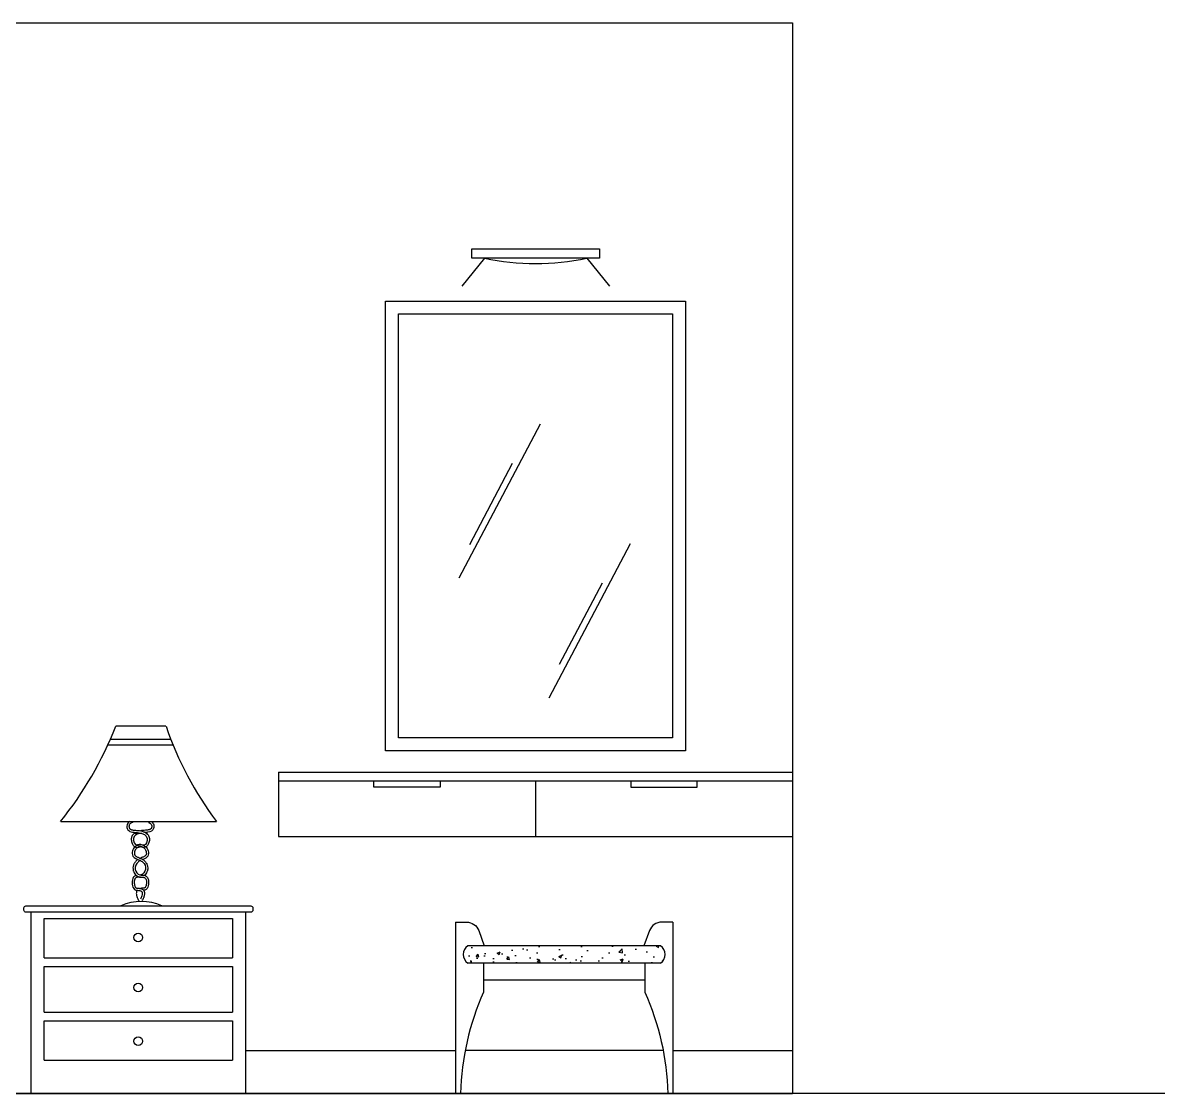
# Model space of a CAD drawing. Header units: inches. Extents: x 8.9 to 51.4, y 11.8 to 36.6.
# Drawn here: x 13.09 to 15.741, y 17.063 to 19.565 of the extents above; entities that cross this region are included whole.
import ezdxf

# ---------------------------------------------------------------- set-up
doc = ezdxf.new("R2010")
doc.units = ezdxf.units.IN
doc.header["$MEASUREMENT"] = 0
for name, color, linetype in [('02', 2, 'Continuous'), ('1', 1, 'Continuous'), ('4', 4, 'Continuous'), ('8', 8, 'Continuous')]:
    doc.layers.add(name, color=color, linetype=linetype)

msp = doc.modelspace()

# ---------------------------------------------------------------- hatches: boundary and pattern name
at = {"layer": '8'}
h = msp.add_hatch(dxfattribs=at)
h.set_pattern_fill('AR-CONC', color=256, scale=0.01, style=0)
h.set_pattern_definition([(50, (33.123745, 39.998417), (0.07172602, -0.00627521), [0.0075, -0.0825]), (355, (33.123745, 39.99842), (-0.01387513, 0.07521921), [0.006, -0.066]), (100.4514, (33.12972, 39.997894), (0.05785094, 0.06894395), [0.00637402, -0.07011421]), (46.1842, (33.123745, 40.01842), (0.1067241, -0.0165519), [0.01125, -0.12375]), (96.6356, (33.13264, 40.01704), (0.09346627, 0.0974118), [0.00956103, -0.1051713]), (351.1842, (33.12374, 40.01842), (0.0934662, 0.09741186), [0.009, -0.099]), (21, (33.133745, 40.013417), (0.0596907, -0.04026189), [0.0075, -0.0825]), (326, (33.133745, 40.01342), (0.02433153, 0.072515), [0.006, -0.066]), (71.4514, (33.13872, 40.01006), (0.08402226, 0.03225305), [0.00637402, -0.07011421]), (37.5, (33.123745, 39.998417), (0.001215986, 0.033289385), [0, -0.0652, 0, -0.067, 0, -0.06625]), (7.5, (33.123745, 39.998417), (0.026306954, 0.03944117), [0, -0.0382, 0, -0.0637, 0, -0.02525]), (327.5, (33.101445, 39.998417), (0.053382244, -0.002255487), [0, -0.025, 0, -0.078, 0, -0.1035]), (317.5, (33.091445, 39.998417), (0.05831862, 0.0100105), [0, -0.0325, 0, -0.0518, 0, -0.0735])])
h.paths.add_polyline_path([(14.5792, 17.3697, 0.548605), (14.5792, 17.4097), (14.1292, 17.4097, 0.530891), (14.1292, 17.3697)])

# ---------------------------------------------------------------- linework, layer by layer
at = {"layer": '02'}
for p, q in [((9.8274, 19.5653), (14.8874, 19.5653)), ((14.8874, 19.5653), (14.8874, 17.0653)), ((14.168, 19.0153), (14.1151, 18.9505)), ((14.4068, 19.0153), (14.4597, 18.9505)), ((14.2985, 18.6282), (14.1085, 18.2682)), ((14.2331, 18.5363), (14.1329, 18.3464)), ((14.5085, 18.3482), (14.3185, 17.9882)), ((14.4431, 18.2563), (14.3429, 18.0664)), ((13.4246, 17.9226), (13.3072, 17.9226)), ((13.4412, 17.8783), (13.2885, 17.8783)), ((13.4358, 17.8919), (13.2946, 17.8919)), ((13.1788, 17.7001), (13.5425, 17.7001)), ((13.3679, 17.6725), (13.3512, 17.6725)), ((13.3811, 17.6725), (13.3792, 17.6725)), ((13.1399, 17.4734), (13.5799, 17.4734)), ((13.1399, 17.3818), (13.1399, 17.4734)), ((13.5799, 17.4734), (13.5799, 17.3818)), ((14.1008, 17.4653), (14.1008, 17.0653)), ((14.6077, 17.4653), (14.6077, 17.0653)), ((14.5792, 17.4097), (14.1292, 17.4097)), ((13.1399, 17.3818), (13.5799, 17.3818)), ((14.5792, 17.3697), (14.1292, 17.3697)), ((13.1399, 17.3618), (13.5799, 17.3618)), ((13.1399, 17.2549), (13.1399, 17.3618)), ((13.5799, 17.3618), (13.5799, 17.2549)), ((14.5427, 17.3297), (14.1658, 17.3297)), ((13.1399, 17.2549), (13.5799, 17.2549)), ((13.1399, 17.2349), (13.5799, 17.2349)), ((13.1399, 17.1432), (13.1399, 17.2349)), ((13.5799, 17.2349), (13.5799, 17.1432)), ((14.5854, 17.1653), (14.1231, 17.1653)), ((13.1399, 17.1432), (13.5799, 17.1432)), ((9.8274, 17.0653), (14.8874, 17.0653))]:
    msp.add_line(p, q, dxfattribs=at)
for points in [[(14.1008, 17.4653), (14.1265, 17.4653, -0.315035), (14.1547, 17.4456), (14.1678, 17.4097)], [(14.6077, 17.4653), (14.5819, 17.4653, 0.315035), (14.5538, 17.4456), (14.5406, 17.4097)], [(14.1658, 17.3697), (14.1658, 17.302, 0.096973), (14.1121, 17.0653)], [(14.5427, 17.3697), (14.5427, 17.302, -0.096973), (14.5964, 17.0653)]]:
    msp.add_lwpolyline(points, format="xyb", dxfattribs=at)
for centre in [(13.3599, 17.4294), (13.3599, 17.3124), (13.3599, 17.187)]:
    msp.add_circle(centre, 0.0101, dxfattribs=at)
for centre, radius, start, end in [((12.5297, 18.2242), 0.8339, 321.0569, 338.7942), ((14.1816, 18.181), 0.7998, 198.8472, 216.9593), ((13.3672, 17.3968), 0.1167, 65.7073, 114.2927), ((14.1428, 17.3897), 0.0241, 124.0732, 235.9268), ((14.5665, 17.3897), 0.0237, 302.5012, 57.4988)]:
    msp.add_arc(centre, radius, start, end, dxfattribs=at)
for points, knots in [([(13.3391, 17.7001), (13.3365, 17.6981), (13.3319, 17.6922), (13.3356, 17.6733), (13.3604, 17.6767), (13.3866, 17.6662), (13.3766, 17.6412), (13.3634, 17.6485), (13.3519, 17.6428), (13.3455, 17.6319), (13.3456, 17.6156), (13.3604, 17.6113), (13.3737, 17.6046), (13.3807, 17.5884), (13.3711, 17.5763), (13.3651, 17.5751), (13.3648, 17.5751)], [114.621033, 114.621033, 114.621033, 114.621033, 124.12004, 135.44211, 162.810921, 185.967208, 203.984139, 211.098678, 225.556746, 236.765717, 249.050556, 267.657282, 275.909022, 294.238731, 311.372704, 312.363402, 312.363402, 312.363402, 312.363402]), ([(13.3481, 17.6986), (13.3481, 17.6986), (13.348, 17.6986), (13.3473, 17.6985), (13.3467, 17.6983), (13.3458, 17.698), (13.3454, 17.6979), (13.3448, 17.6977), (13.3445, 17.6975), (13.3437, 17.6971), (13.3431, 17.6967), (13.3417, 17.6958), (13.341, 17.6951), (13.3397, 17.6937), (13.3392, 17.693), (13.3387, 17.6919), (13.3386, 17.6916), (13.3384, 17.6911), (13.3384, 17.6908), (13.3383, 17.6903), (13.3382, 17.6901), (13.3382, 17.6892), (13.3382, 17.6887), (13.3383, 17.6875), (13.3384, 17.6869), (13.3387, 17.6858), (13.3389, 17.6852), (13.3392, 17.6845), (13.3394, 17.6842), (13.3397, 17.6837), (13.3398, 17.6835), (13.3402, 17.6831), (13.3403, 17.6829), (13.3409, 17.6824), (13.3412, 17.6822), (13.3421, 17.6817), (13.3427, 17.6814), (13.3439, 17.681), (13.3446, 17.6808), (13.3461, 17.6805), (13.347, 17.6803), (13.3494, 17.68), (13.3512, 17.6798), (13.355, 17.6795), (13.357, 17.6794), (13.3602, 17.6791), (13.3613, 17.679), (13.3646, 17.6785), (13.3668, 17.678), (13.3712, 17.6768), (13.3733, 17.676), (13.3768, 17.6743), (13.3781, 17.6734), (13.3806, 17.6714), (13.3818, 17.6703), (13.3836, 17.6679), (13.3843, 17.6667), (13.3852, 17.6644), (13.3855, 17.6633), (13.3858, 17.6616), (13.3859, 17.6609), (13.386, 17.6595), (13.3861, 17.6588), (13.386, 17.6566), (13.3858, 17.655), (13.3851, 17.6519), (13.3847, 17.6504), (13.3835, 17.6478), (13.3829, 17.6466), (13.3816, 17.6446), (13.3809, 17.6437), (13.3794, 17.6423), (13.3787, 17.6417), (13.3771, 17.6407), (13.3762, 17.6403), (13.3747, 17.6399), (13.3742, 17.6398), (13.3735, 17.6397), (13.3732, 17.6396), (13.3727, 17.6396), (13.3724, 17.6396), (13.3716, 17.6396), (13.3711, 17.6397), (13.3698, 17.6399), (13.369, 17.6401), (13.3677, 17.6405), (13.3671, 17.6408), (13.366, 17.6411), (13.3655, 17.6412), (13.3651, 17.6414), (13.365, 17.6414), (13.3647, 17.6414), (13.3645, 17.6415), (13.3641, 17.6415), (13.3639, 17.6415), (13.3633, 17.6415), (13.3629, 17.6415), (13.3617, 17.6413), (13.3609, 17.6411), (13.3594, 17.6404), (13.3586, 17.6399), (13.357, 17.6389), (13.3563, 17.6383), (13.355, 17.637), (13.3544, 17.6363), (13.3531, 17.6345), (13.3524, 17.6333), (13.3517, 17.6314), (13.3515, 17.6307), (13.3511, 17.6292), (13.351, 17.6285), (13.3508, 17.6267), (13.3508, 17.6258), (13.351, 17.624), (13.3512, 17.6232), (13.3515, 17.6224), (13.3516, 17.6221), (13.3518, 17.6218), (13.3519, 17.6217), (13.352, 17.6214), (13.3521, 17.6213), (13.3524, 17.6209), (13.3526, 17.6207), (13.3533, 17.62), (13.3539, 17.6195), (13.3552, 17.6186), (13.356, 17.6182), (13.3577, 17.6174), (13.3586, 17.617), (13.3609, 17.616), (13.3622, 17.6155), (13.3651, 17.6143), (13.3665, 17.6137), (13.3694, 17.6123), (13.3709, 17.6114), (13.3728, 17.61), (13.3733, 17.6096), (13.3743, 17.6087), (13.3748, 17.6083), (13.3762, 17.6068), (13.377, 17.6058), (13.379, 17.6028), (13.3801, 17.6008), (13.3815, 17.5965), (13.382, 17.5942), (13.3821, 17.5907), (13.3821, 17.5895), (13.3818, 17.5876), (13.3817, 17.5869), (13.3814, 17.5855), (13.3812, 17.5849), (13.3805, 17.5829), (13.38, 17.5816), (13.3783, 17.5787), (13.3772, 17.5771), (13.3754, 17.5753), (13.375, 17.5749), (13.3745, 17.5745)], [106.203848, 106.203848, 106.203848, 106.203848, 106.309256, 106.309256, 108.837155, 108.837155, 110.114808, 110.114808, 111.39246, 111.39246, 113.947764, 113.947764, 117.924196, 117.924196, 121.900628, 121.900628, 123.560073, 123.560073, 124.805541, 124.805541, 126.051008, 126.051008, 128.541944, 128.541944, 131.032879, 131.032879, 133.545529, 133.545529, 135.024013, 135.024013, 136.681273, 136.681273, 138.338533, 138.338533, 141.222082, 141.222082, 144.105631, 144.105631, 146.989181, 146.989181, 149.87273, 149.87273, 154.962378, 154.962378, 160.052026, 160.052026, 162.656157, 162.656157, 167.864421, 167.864421, 173.072684, 173.072684, 176.663539, 176.663539, 180.254394, 180.254394, 183.17065, 183.17065, 185.370032, 185.370032, 186.75678, 186.75678, 188.143528, 188.143528, 191.28169, 191.28169, 194.419851, 194.419851, 197.058611, 197.058611, 199.221261, 199.221261, 200.991937, 200.991937, 202.762613, 202.762613, 203.540829, 203.540829, 204.003289, 204.003289, 204.46575, 204.46575, 205.390671, 205.390671, 207.119714, 207.119714, 208.848757, 208.848757, 210.5778, 210.5778, 211.090501, 211.090501, 212.115902, 212.115902, 213.141304, 213.141304, 215.192108, 215.192108, 218.693253, 218.693253, 222.194399, 222.194399, 225.695545, 225.695545, 229.19669, 229.19669, 234.560184, 234.560184, 237.335007, 237.335007, 240.109831, 240.109831, 243.733724, 243.733724, 247.357617, 247.357617, 248.719926, 248.719926, 249.671664, 249.671664, 250.623402, 250.623402, 252.526878, 252.526878, 255.664742, 255.664742, 258.802606, 258.802606, 261.94047, 261.94047, 266.130687, 266.130687, 270.320903, 270.320903, 274.511119, 274.511119, 276.064104, 276.064104, 277.617089, 277.617089, 280.723059, 280.723059, 285.922804, 285.922804, 291.122548, 291.122548, 293.669866, 293.669866, 295.183731, 295.183731, 296.697597, 296.697597, 299.725328, 299.725328, 303.929283, 303.929283, 305.254655, 305.254655, 305.254655, 305.254655]), ([(13.3841, 17.6979), (13.3842, 17.6979), (13.3844, 17.6978), (13.3848, 17.6977), (13.3851, 17.6975), (13.386, 17.6971), (13.3865, 17.6967), (13.3879, 17.6958), (13.3887, 17.6951), (13.3899, 17.6937), (13.3904, 17.693), (13.3909, 17.6919), (13.391, 17.6916), (13.3912, 17.6911), (13.3912, 17.6908), (13.3913, 17.6903), (13.3914, 17.6901), (13.3915, 17.6892), (13.3915, 17.6887), (13.3913, 17.6875), (13.3912, 17.6869), (13.3909, 17.6858), (13.3907, 17.6852), (13.3904, 17.6845), (13.3903, 17.6842), (13.39, 17.6837), (13.3898, 17.6835), (13.3895, 17.6831), (13.3893, 17.6829), (13.3888, 17.6824), (13.3884, 17.6822), (13.3875, 17.6817), (13.387, 17.6814), (13.3857, 17.681), (13.385, 17.6808), (13.3835, 17.6805), (13.3827, 17.6803), (13.3802, 17.68), (13.3784, 17.6798), (13.3746, 17.6795), (13.3726, 17.6794), (13.3694, 17.6791), (13.3684, 17.679), (13.3664, 17.6787), (13.3656, 17.6785), (13.3648, 17.6784)], [109.595734, 109.595734, 109.595734, 109.595734, 110.114808, 110.114808, 111.39246, 111.39246, 113.947765, 113.947765, 117.924196, 117.924196, 121.900628, 121.900628, 123.560075, 123.560075, 124.805542, 124.805542, 126.05101, 126.05101, 128.541946, 128.541946, 131.032881, 131.032881, 133.545527, 133.545527, 135.024012, 135.024012, 136.681272, 136.681272, 138.338532, 138.338532, 141.222081, 141.222081, 144.10563, 144.10563, 146.989179, 146.989179, 149.872728, 149.872728, 154.962376, 154.962376, 160.052023, 160.052023, 162.656156, 162.656156, 164.564552, 164.564552, 164.564552, 164.564552]), ([(13.3905, 17.7001), (13.3932, 17.6981), (13.3977, 17.6922), (13.3946, 17.6761), (13.3838, 17.6752), (13.3761, 17.6746)], [120.742501, 120.742501, 120.742501, 120.742501, 130.241288, 141.563358, 161.821253, 161.821253, 161.821253, 161.821253]), ([(13.3511, 17.6731), (13.3508, 17.6729), (13.3505, 17.6727), (13.349, 17.6714), (13.3478, 17.6703), (13.346, 17.6679), (13.3454, 17.6667), (13.3444, 17.6644), (13.3441, 17.6633), (13.3438, 17.6616), (13.3437, 17.6609), (13.3436, 17.6595), (13.3436, 17.6588), (13.3436, 17.6566), (13.3438, 17.655), (13.3445, 17.6519), (13.345, 17.6504), (13.3461, 17.6478), (13.3467, 17.6466), (13.348, 17.6446), (13.3487, 17.6437), (13.3502, 17.6423), (13.3509, 17.6417), (13.3526, 17.6407), (13.3535, 17.6403), (13.3549, 17.6399), (13.3554, 17.6398), (13.3561, 17.6397), (13.3564, 17.6396), (13.357, 17.6396), (13.3572, 17.6396), (13.358, 17.6396), (13.3585, 17.6397), (13.3599, 17.6399), (13.3606, 17.6401), (13.362, 17.6405), (13.3626, 17.6408), (13.3636, 17.6411), (13.3641, 17.6412), (13.3646, 17.6414), (13.3647, 17.6414), (13.365, 17.6414), (13.3651, 17.6415), (13.3655, 17.6415), (13.3657, 17.6415), (13.3663, 17.6415), (13.3667, 17.6415), (13.3679, 17.6413), (13.3687, 17.6411), (13.3703, 17.6404), (13.3711, 17.6399), (13.3726, 17.6389), (13.3733, 17.6383), (13.3747, 17.637), (13.3753, 17.6363), (13.3766, 17.6345), (13.3772, 17.6333), (13.3779, 17.6314), (13.3781, 17.6307), (13.3785, 17.6292), (13.3786, 17.6285), (13.3788, 17.6267), (13.3788, 17.6258), (13.3786, 17.624), (13.3784, 17.6232), (13.3781, 17.6224), (13.378, 17.6221), (13.3778, 17.6218), (13.3778, 17.6217), (13.3776, 17.6214), (13.3775, 17.6213), (13.3772, 17.6209), (13.377, 17.6207), (13.3763, 17.62), (13.3757, 17.6195), (13.3744, 17.6186), (13.3736, 17.6182), (13.372, 17.6174), (13.371, 17.617), (13.3688, 17.616), (13.3674, 17.6155), (13.3656, 17.6147), (13.3652, 17.6146), (13.3648, 17.6144)], [175.822221, 175.822221, 175.822221, 175.822221, 176.66354, 176.66354, 180.254395, 180.254395, 183.17065, 183.17065, 185.37003, 185.37003, 186.756777, 186.756777, 188.143524, 188.143524, 191.281685, 191.281685, 194.419846, 194.419846, 197.058607, 197.058607, 199.221257, 199.221257, 200.991934, 200.991934, 202.762611, 202.762611, 203.540826, 203.540826, 204.003283, 204.003283, 204.46574, 204.46574, 205.390653, 205.390653, 207.119692, 207.119692, 208.84873, 208.84873, 210.577769, 210.577769, 211.090488, 211.090488, 212.115926, 212.115926, 213.141364, 213.141364, 215.192241, 215.192241, 218.693412, 218.693412, 222.194582, 222.194582, 225.695753, 225.695753, 229.196924, 229.196924, 234.560419, 234.560419, 237.335343, 237.335343, 240.110267, 240.110267, 243.734087, 243.734087, 247.357908, 247.357908, 248.720479, 248.720479, 249.672178, 249.672178, 250.623878, 250.623878, 252.527277, 252.527277, 255.665235, 255.665235, 258.803192, 258.803192, 261.94115, 261.94115, 266.13093, 266.13093, 267.262592, 267.262592, 267.262592, 267.262592]), ([(13.3617, 17.6725), (13.3551, 17.6706), (13.3441, 17.6635), (13.353, 17.6412), (13.3662, 17.6485), (13.3777, 17.6428), (13.3841, 17.6319), (13.384, 17.6173), (13.3754, 17.6133), (13.3707, 17.6114)], [174.175905, 174.175905, 174.175905, 174.175905, 192.088456, 210.105387, 217.219926, 231.677994, 242.886965, 255.171804, 269.338797, 269.338797, 269.338797, 269.338797]), ([(13.3589, 17.6114), (13.3584, 17.6111), (13.3579, 17.6108), (13.3568, 17.61), (13.3563, 17.6096), (13.3553, 17.6087), (13.3548, 17.6083), (13.3535, 17.6068), (13.3526, 17.6058), (13.3506, 17.6028), (13.3496, 17.6008), (13.3481, 17.5965), (13.3476, 17.5942), (13.3475, 17.5907), (13.3476, 17.5895), (13.3478, 17.5876), (13.3479, 17.5869), (13.3482, 17.5855), (13.3484, 17.5849), (13.3491, 17.5829), (13.3497, 17.5816), (13.3513, 17.5787), (13.3524, 17.5771), (13.3551, 17.5743), (13.3566, 17.5731), (13.359, 17.5718), (13.3596, 17.5715), (13.361, 17.5709), (13.3617, 17.5707), (13.3628, 17.5704), (13.3631, 17.5703), (13.3638, 17.5702), (13.3642, 17.5701), (13.3652, 17.57), (13.3658, 17.5699), (13.3675, 17.5698), (13.3685, 17.5698), (13.3703, 17.5698), (13.3711, 17.5698), (13.3725, 17.5698), (13.3731, 17.5697), (13.3737, 17.5695), (13.3739, 17.5695), (13.3741, 17.5694), (13.3742, 17.5693), (13.3744, 17.5692), (13.3745, 17.5692), (13.3749, 17.569), (13.3751, 17.5688), (13.3759, 17.5682), (13.3764, 17.5676), (13.3773, 17.5663), (13.3777, 17.5655), (13.3784, 17.564), (13.3786, 17.5633), (13.379, 17.5617), (13.3791, 17.5609), (13.3792, 17.5591), (13.3792, 17.5582), (13.3791, 17.5566), (13.379, 17.5561), (13.3789, 17.5549), (13.3788, 17.5543), (13.3786, 17.553), (13.3785, 17.5524), (13.3782, 17.5507), (13.3779, 17.5498), (13.3773, 17.5481), (13.377, 17.5474), (13.3764, 17.5465), (13.3762, 17.5462), (13.3759, 17.5458), (13.3757, 17.5457), (13.3756, 17.5456), (13.3755, 17.5455), (13.3754, 17.5454), (13.3753, 17.5454), (13.3749, 17.5452), (13.3746, 17.5451), (13.3738, 17.5449), (13.3734, 17.5448), (13.3723, 17.5446), (13.3716, 17.5445), (13.3703, 17.5444), (13.3695, 17.5443), (13.368, 17.5442), (13.3672, 17.5441), (13.3658, 17.5439), (13.3653, 17.5438), (13.3648, 17.5437)], [273.018356, 273.018356, 273.018356, 273.018356, 274.510489, 274.510489, 276.063181, 276.063181, 277.615873, 277.615873, 280.721257, 280.721257, 285.921053, 285.921053, 291.120849, 291.120849, 293.667498, 293.667498, 295.181592, 295.181592, 296.695687, 296.695687, 299.723875, 299.723875, 303.927971, 303.927971, 308.132068, 308.132068, 309.640977, 309.640977, 311.237915, 311.237915, 311.987526, 311.987526, 312.737138, 312.737138, 314.236361, 314.236361, 316.851827, 316.851827, 319.467293, 319.467293, 322.082759, 322.082759, 323.287723, 323.287723, 324.154038, 324.154038, 325.020352, 325.020352, 326.752981, 326.752981, 330.113971, 330.113971, 333.474961, 333.474961, 336.835951, 336.835951, 340.19694, 340.19694, 343.55793, 343.55793, 345.364232, 345.364232, 347.337463, 347.337463, 349.310694, 349.310694, 352.608363, 352.608363, 355.906032, 355.906032, 358.103707, 358.103707, 359.463684, 359.463684, 360.29394, 360.29394, 361.124196, 361.124196, 363.114013, 363.114013, 365.103831, 365.103831, 367.093648, 367.093648, 369.083465, 369.083465, 371.073282, 371.073282, 372.234378, 372.234378, 372.234378, 372.234378]), ([(13.3648, 17.6089), (13.3628, 17.608), (13.3557, 17.604), (13.3489, 17.5884), (13.3615, 17.5725), (13.376, 17.5765), (13.3843, 17.5661), (13.3845, 17.5541), (13.3811, 17.5412), (13.3744, 17.5398), (13.3722, 17.5396)], [275.432758, 275.432758, 275.432758, 275.432758, 282.03027, 300.359979, 317.493952, 329.894392, 339.235888, 352.440217, 366.330787, 372.56457, 372.56457, 372.56457, 372.56457]), ([(13.3551, 17.5745), (13.3545, 17.5743), (13.3511, 17.5733), (13.3453, 17.5661), (13.3451, 17.5541), (13.3485, 17.541), (13.3589, 17.5391), (13.3704, 17.539), (13.3691, 17.5269), (13.3664, 17.521), (13.3648, 17.5188)], [322.011843, 322.011843, 322.011843, 322.011843, 323.773144, 333.11464, 346.318969, 360.209539, 366.781568, 377.338024, 387.713462, 395.592473, 395.592473, 395.592473, 395.592473]), ([(13.3648, 17.57), (13.3642, 17.57), (13.3637, 17.5699), (13.3621, 17.5698), (13.3611, 17.5698), (13.3593, 17.5698), (13.3585, 17.5698), (13.3571, 17.5698), (13.3566, 17.5697), (13.3559, 17.5695), (13.3557, 17.5695), (13.3555, 17.5694), (13.3554, 17.5693), (13.3552, 17.5693), (13.3551, 17.5692), (13.3548, 17.569), (13.3545, 17.5688), (13.3538, 17.5682), (13.3533, 17.5676), (13.3523, 17.5663), (13.3519, 17.5656), (13.3513, 17.5641), (13.351, 17.5634), (13.3507, 17.5618), (13.3505, 17.561), (13.3504, 17.5592), (13.3504, 17.5583), (13.3505, 17.5568), (13.3506, 17.5562), (13.3507, 17.5549), (13.3508, 17.5543), (13.351, 17.553), (13.3511, 17.5523), (13.3515, 17.5507), (13.3517, 17.5497), (13.3523, 17.5481), (13.3527, 17.5474), (13.3532, 17.5465), (13.3534, 17.5462), (13.3538, 17.5458), (13.3539, 17.5457), (13.3541, 17.5456), (13.3541, 17.5455), (13.3543, 17.5454), (13.3543, 17.5454), (13.3546, 17.5452), (13.3549, 17.5451), (13.3557, 17.5449), (13.3562, 17.5448), (13.3573, 17.5446), (13.3579, 17.5445), (13.3592, 17.5444), (13.3599, 17.5443), (13.3615, 17.5442), (13.3623, 17.5441), (13.3639, 17.5439), (13.3648, 17.5437), (13.3666, 17.5433), (13.3675, 17.543), (13.369, 17.5423), (13.3696, 17.5419), (13.3706, 17.5412), (13.371, 17.5409), (13.3717, 17.5402), (13.372, 17.5398), (13.3725, 17.5391), (13.3728, 17.5387), (13.3734, 17.5376), (13.3736, 17.5368), (13.374, 17.5353), (13.3741, 17.5346), (13.3743, 17.5332), (13.3743, 17.5325), (13.3743, 17.5305), (13.3741, 17.5292), (13.3737, 17.5272), (13.3735, 17.5265), (13.3732, 17.5251), (13.373, 17.5245), (13.3726, 17.5232), (13.3724, 17.5226), (13.3717, 17.5207), (13.3711, 17.5195), (13.3699, 17.5173), (13.3692, 17.5163), (13.3685, 17.5154)], [312.96731, 312.96731, 312.96731, 312.96731, 314.244048, 314.244048, 316.859404, 316.859404, 319.47476, 319.47476, 322.090115, 322.090115, 323.299435, 323.299435, 324.142567, 324.142567, 324.9857, 324.9857, 326.671964, 326.671964, 330.016991, 330.016991, 333.362018, 333.362018, 336.707046, 336.707046, 340.052073, 340.052073, 343.3971, 343.3971, 345.302768, 345.302768, 347.338494, 347.338494, 349.37422, 349.37422, 352.659805, 352.659805, 355.945391, 355.945391, 358.137644, 358.137644, 359.430974, 359.430974, 360.240761, 360.240761, 361.050549, 361.050549, 363.024365, 363.024365, 364.998182, 364.998182, 366.971998, 366.971998, 368.945815, 368.945815, 370.919631, 370.919631, 372.893448, 372.893448, 374.867264, 374.867264, 376.139596, 376.139596, 376.954778, 376.954778, 377.716982, 377.716982, 378.479186, 378.479186, 379.895926, 379.895926, 381.312665, 381.312665, 382.729404, 382.729404, 385.528548, 385.528548, 387.162428, 387.162428, 388.690273, 388.690273, 390.218117, 390.218117, 393.273806, 393.273806, 395.989199, 395.989199, 395.989199, 395.989199]), ([(13.3574, 17.5396), (13.3574, 17.5395), (13.3574, 17.5395), (13.3572, 17.5392), (13.357, 17.5389), (13.3564, 17.5379), (13.3561, 17.5371), (13.3557, 17.5357), (13.3555, 17.535), (13.3554, 17.5336), (13.3553, 17.5329), (13.3553, 17.531), (13.3555, 17.5297), (13.3558, 17.5275), (13.3561, 17.5265), (13.3564, 17.5251), (13.3566, 17.5245), (13.3569, 17.5235), (13.3571, 17.5229), (13.3577, 17.5214), (13.3581, 17.5204), (13.3593, 17.5179), (13.3602, 17.5166), (13.3618, 17.5147), (13.3623, 17.514), (13.3629, 17.5135)], [377.650713, 377.650713, 377.650713, 377.650713, 377.671372, 377.671372, 378.287433, 378.287433, 379.6663, 379.6663, 381.045166, 381.045166, 382.424032, 382.424032, 385.138632, 385.138632, 387.289308, 387.289308, 388.563891, 388.563891, 389.838473, 389.838473, 392.387639, 392.387639, 396.076631, 396.076631, 397.979992, 397.979992, 397.979992, 397.979992])]:
    msp.add_open_spline(points, degree=3, knots=knots, dxfattribs=at)
at = {"layer": '1'}
for p, q in [((13.6874, 17.8153), (14.8874, 17.8153)), ((13.6874, 17.8153), (13.6874, 17.6653)), ((13.6874, 17.7953), (14.8874, 17.7953)), ((14.2874, 17.7953), (14.2874, 17.6653)), ((13.6874, 17.6653), (14.8874, 17.6653)), ((13.1099, 17.0632), (13.1099, 17.4884)), ((13.6099, 17.4884), (13.6099, 17.0632)), ((13.6099, 17.1653), (14.1008, 17.1653)), ((14.6077, 17.1653), (14.8874, 17.1653))]:
    msp.add_line(p, q, dxfattribs=at)
for points in [[(14.1384, 19.0376), (14.4364, 19.0376), (14.4364, 19.0153), (14.1384, 19.0153)], [(13.9374, 18.9153), (14.6374, 18.9153), (14.6374, 17.8653), (13.9374, 17.8653)], [(13.9674, 18.8853), (14.6074, 18.8853), (14.6074, 17.8953), (13.9674, 17.8953)]]:
    msp.add_lwpolyline(points, close=True, dxfattribs=at)
for points in [[(14.0649, 17.7953), (14.0649, 17.7803), (13.9099, 17.7803), (13.9099, 17.7953)], [(14.5099, 17.7953), (14.5099, 17.7803), (14.6649, 17.7803), (14.6649, 17.7953)]]:
    msp.add_lwpolyline(points, dxfattribs=at)
msp.add_lwpolyline([(13.0927, 17.4982, -0.414214), (13.0977, 17.5032), (13.6225, 17.5032, -0.414214), (13.6275, 17.4982), (13.6275, 17.4934, -0.414214), (13.6225, 17.4884), (13.0977, 17.4884, -0.414214), (13.0927, 17.4934)], format="xyb", close=True, dxfattribs=at)
msp.add_arc((14.2874, 19.5871), 0.5841, 258.2033, 281.7967, dxfattribs=at)
at = {"layer": '4'}
msp.add_line((29.5811, 17.0653), (9.2549, 17.0653), dxfattribs=at)

doc.saveas('drawing.dxf')
